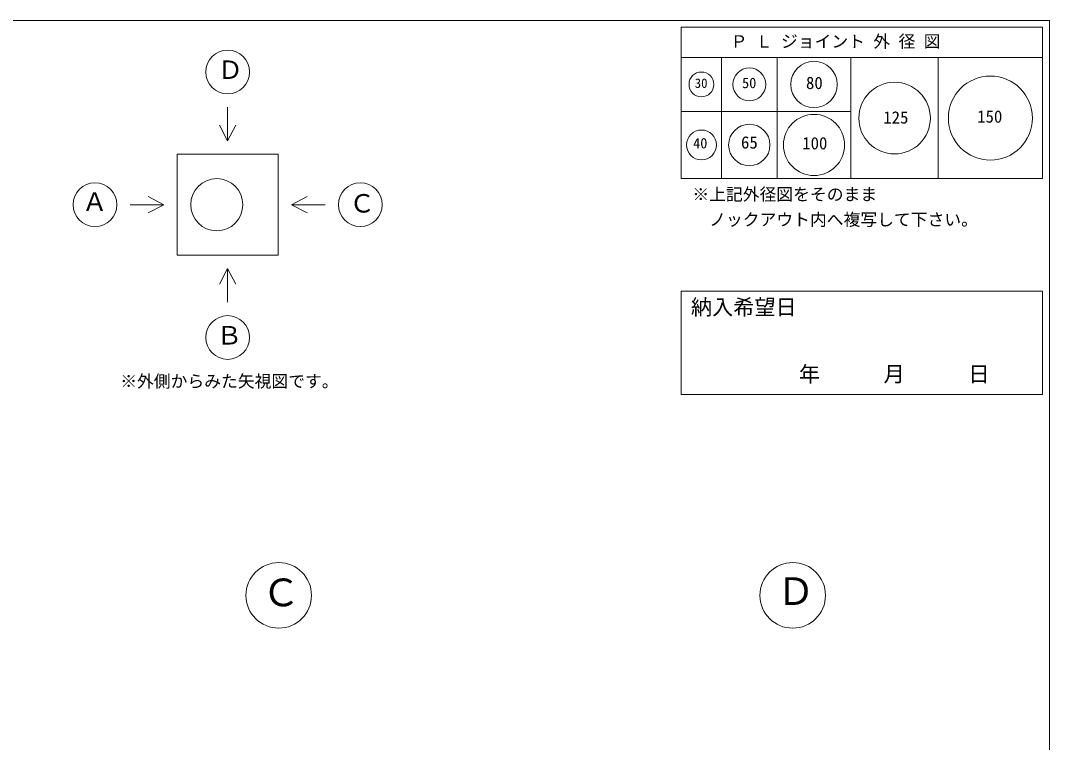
# Model space of a CAD drawing. Units: millimetres, scale not verified. Extents: x -4890 to 18489, y -2328 to 2328.
# Drawn here: x 1828 to 4890, y 181 to 2328 of the extents above; entities that cross this region are included whole.
import ezdxf
from ezdxf.enums import TextEntityAlignment as Align

# ---------------------------------------------------------------- set-up
doc = ezdxf.new("R2010")
doc.units = ezdxf.units.MM
doc.header["$LTSCALE"] = 10
for name, color, linetype, lineweight in [('0-2_waku', 7, 'Continuous', 18), ('0-3_gaikei', 7, 'Continuous', 18), ('0-7_hole', 7, 'Continuous', 18), ('0-9_文字１', 7, 'Continuous', 18)]:
    doc.layers.add(name, color=color, linetype=linetype, lineweight=lineweight)
doc.styles.add('ＭＳ ゴシック', font='')
doc.styles.get('ＭＳ ゴシック').set_extended_font_data('MS Gothic')

msp = doc.modelspace()

# ---------------------------------------------------------------- linework, layer by layer
at = {"layer": '0-2_waku'}
for p, q in [((4890.33, 2328.23), (4890.33, -1946.77)), ((3794.48, 2308.23), (3794.48, 1858.23)), ((3794.48, 2308.23), (4869.48, 2308.23)), ((3794.48, 2308.23), (4869.48, 2308.23)), ((3794.48, 2308.23), (4869.48, 2308.23)), ((3794.48, 2308.23), (3794.48, 1858.23)), ((3794.48, 2308.23), (4869.48, 2308.23)), ((3794.48, 2308.23), (4869.48, 2308.23)), ((3794.48, 2308.23), (4869.48, 2308.23)), ((4869.48, 2308.23), (4869.48, 1858.23)), ((4869.48, 2308.23), (4869.48, 1858.23)), ((3794.48, 2218.23), (4869.48, 2218.23)), ((3914.48, 2218.23), (3914.48, 1858.23)), ((4079.48, 2218.23), (4079.48, 1858.23)), ((4299.48, 2218.23), (4299.48, 1858.23)), ((4559.48, 2218.23), (4559.48, 1858.23)), ((3794.48, 2058.23), (4299.48, 2058.23)), ((3794.48, 1858.23), (4869.48, 1858.23)), ((3794.48, 1858.23), (4869.48, 1858.23))]:
    msp.add_line(p, q, dxfattribs=at)
msp.add_lwpolyline([(-1229.67, 2328.23), (4890.33, 2328.23), (4890.33, -1946.77)], dxfattribs=at)
at = {"layer": '0-3_gaikei'}
for p, q in [((2444.09, 2070.46), (2444.09, 1970.46)), ((2444.09, 1970.46), (2419.96, 2016.83)), ((2444.09, 1970.46), (2468.22, 2016.83)), ((2294.09, 1930.46), (2594.09, 1930.46)), ((2294.09, 1930.46), (2294.09, 1630.46)), ((2594.09, 1930.46), (2594.09, 1630.46)), ((2154.09, 1780.46), (2254.09, 1780.46)), ((2254.09, 1780.46), (2207.71, 1804.58)), ((2254.09, 1780.46), (2207.71, 1756.33)), ((2634.09, 1780.46), (2680.47, 1804.58)), ((2294.09, 1630.46), (2594.09, 1630.46)), ((2444.09, 1590.46), (2419.96, 1544.08)), ((2444.09, 1590.46), (2468.22, 1544.08)), ((2444.09, 1490.46), (2444.09, 1590.46))]:
    msp.add_line(p, q, dxfattribs=at)
msp.add_lwpolyline([(2734.09, 1780.46), (2634.09, 1780.46), (2680.47, 1756.33)], dxfattribs=at)
for centre, radius in [((2444.09, 2175.46), 65), ((2049.09, 1780.46), 65), ((2411.76, 1780.46), 77.58), ((2839.09, 1780.46), 65), ((2444.09, 1385.46), 65), ((2596.18, 618.23), 97.5), ((4126.18, 618.23), 97.5)]:
    msp.add_circle(centre, radius, dxfattribs=at)
at = {"layer": '0-7_hole', "lineweight": 5}
msp.add_lwpolyline([(3794.48, 1522.94), (3794.48, 1216.23), (4869.48, 1216.23), (4869.48, 1522.94)], close=True, dxfattribs=at)
msp.add_lwpolyline([(3794.48, 1522.94), (3794.48, 1216.23), (4869.48, 1216.23), (4869.48, 1522.94)], close=True, dxfattribs=at)
at = {"layer": '0-7_hole'}
for centre, radius in [((4189.48, 2138.23), 69), ((3854.48, 2138.23), 37), ((3996.98, 2138.23), 49), ((4429.48, 2038.23), 106.5), ((4714.48, 2038.23), 125), ((4189.48, 1958.23), 91), ((3854.48, 1958.23), 44.5), ((3996.98, 1958.23), 61.5)]:
    msp.add_circle(centre, radius, dxfattribs=at)

# ---------------------------------------------------------------- texts
at = {"layer": '0-7_hole', "style": 'ＭＳ ゴシック'}
for s, height, p in [('30', 28.04, (3834.43, 2119.7)), ('50', 31.16, (3975.39, 2117.89)), ('80', 36.66, (4165.66, 2113.55)), ('125', 36.66, (4395.76, 2010.81)), ('150', 36.66, (4675.29, 2013.46)), ('40', 31.16, (3829.75, 1938.64)), ('65', 36.66, (3972.2, 1936.51)), ('100', 36.66, (4154.53, 1934.06)), ('納入希望日', 46.19, (3823.06, 1439.04))]:
    msp.add_text(s, height=height, dxfattribs=at).set_placement(p, align=Align.BOTTOM_LEFT)
at = {"layer": '0-9_文字１', "style": 'ＭＳ ゴシック'}
for s, height, p in [('Ｐ Ｌ ジョイント 外 径 図', 36.66, (3941.4, 2237.06)), ('Ｄ', 54.99, (2414.46, 2138.06)), ('Ａ', 54.99, (2010.77, 1745.54)), ('Ｃ', 54.99, (2806.72, 1740.58)), ('※上記外径図をそのまま', 36.66, (3827.43, 1782.04)), ('\u3000ノックアウト内へ複写して下さい。', 36.66, (3827.43, 1707.04)), ('Ｂ', 54.99, (2411.72, 1348.06)), ('\u3000\u3000\u3000年\u3000\u3000\u3000月\u3000\u3000\u3000日     ', 46.19, (3955.74, 1239.75)), ('※外側からみた矢視図です。', 36.66, (2124.29, 1226.09)), ('Ｃ', 82.48, (2546.21, 561.12)), ('Ｄ', 82.48, (4079.01, 564.84))]:
    msp.add_text(s, height=height, dxfattribs=at).set_placement(p, align=Align.BOTTOM_LEFT)

doc.saveas('drawing.dxf')
